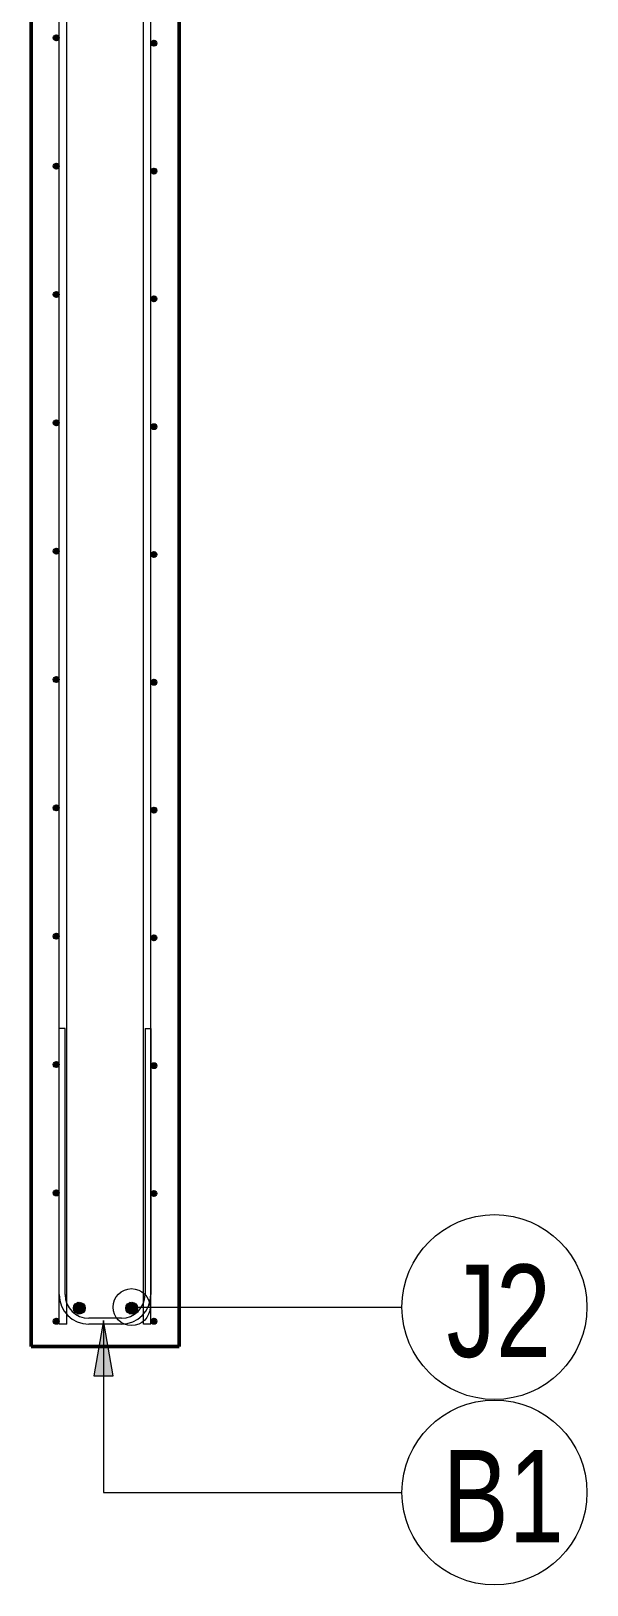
# Model space of a CAD drawing. Header units: millimetres. Extents: x 6744 to 22888, y -3063 to 10037.
# Drawn here: x 17448 to 18199, y -1718 to 384 of the extents above; entities that cross this region are included whole.
import ezdxf

# ---------------------------------------------------------------- set-up
doc = ezdxf.new("R2010")
doc.units = ezdxf.units.MM
for name, color, linetype, lineweight in [('A-WALL', 113, 'Continuous', 25), ('S-RBAR', 171, 'Continuous', 18), ('S-RBAR-IDEN', 171, 'Continuous', 9)]:
    doc.layers.add(name, color=color, linetype=linetype, lineweight=lineweight)
doc.styles.add('Nirmala UI Semilight', font='NirmalaS.ttf', dxfattribs={"width": 0.8, "height": 125})

# ---------------------------------------------------------------- blocks, each defined once
blk = doc.blocks.new('M_Rebar Tag_rfa MARK - DOT 1 MM-794228-Elevation Right 1')
at = {"layer": 'S-RBAR-IDEN'}
blk.add_circle((11360.6, 7263.8), 125, dxfattribs=at)
blk = doc.blocks.new('M_Rebar Tag_rfa Dimension - ARROW-793927-Elevation Right 1')
at = {"layer": 'S-RBAR-IDEN'}
blk.add_circle((13540.2, 7800.7), 125, dxfattribs=at)

msp = doc.modelspace()

# ---------------------------------------------------------------- hatches: boundary and pattern name
at = {"layer": 'S-RBAR'}
h = msp.add_hatch(color=256, dxfattribs=at)
edge = h.paths.add_edge_path()
edge.add_arc((17481.80119, 374.57825), 4, 0, 360)
for points in [[(17481.80119, 370.57825), (17485.80119, 374.57825), (17481.80119, 378.57825), (17477.80119, 374.57825)], [(17613.80119, 363.26923), (17617.80119, 367.26923), (17613.80119, 371.26923), (17609.80119, 367.26923)], [(17481.80119, 197.02043), (17485.80119, 201.02043), (17481.80119, 205.02043), (17477.80119, 201.02043)], [(17613.80119, 190.44231), (17617.80119, 194.44231), (17613.80119, 198.44231), (17609.80119, 194.44231)], [(17481.80119, 23.4626), (17485.80119, 27.4626), (17481.80119, 31.4626), (17477.80119, 27.4626)], [(17613.80119, 17.61538), (17617.80119, 21.61538), (17613.80119, 25.61538), (17609.80119, 21.61538)], [(17481.80119, -150.09522), (17485.80119, -146.09522), (17481.80119, -142.09522), (17477.80119, -146.09522)], [(17613.80119, -155.21154), (17617.80119, -151.21154), (17613.80119, -147.21154), (17609.80119, -151.21154)], [(17481.80119, -323.65305), (17485.80119, -319.65305), (17481.80119, -315.65305), (17477.80119, -319.65305)], [(17613.80119, -328.03846), (17617.80119, -324.03846), (17613.80119, -320.03846), (17609.80119, -324.03846)], [(17481.80119, -497.21087), (17485.80119, -493.21087), (17481.80119, -489.21087), (17477.80119, -493.21087)], [(17613.80119, -500.86538), (17617.80119, -496.86538), (17613.80119, -492.86538), (17609.80119, -496.86538)], [(17481.80119, -670.7687), (17485.80119, -666.7687), (17481.80119, -662.7687), (17477.80119, -666.7687)], [(17613.80119, -673.69231), (17617.80119, -669.69231), (17613.80119, -665.69231), (17609.80119, -669.69231)], [(17481.80119, -844.32652), (17485.80119, -840.32652), (17481.80119, -836.32652), (17477.80119, -840.32652)], [(17613.80119, -846.51923), (17617.80119, -842.51923), (17613.80119, -838.51923), (17609.80119, -842.51923)], [(17481.80119, -1017.88435), (17485.80119, -1013.88435), (17481.80119, -1009.88435), (17477.80119, -1013.88435)], [(17613.80119, -1019.34615), (17617.80119, -1015.34615), (17613.80119, -1011.34615), (17609.80119, -1015.34615)], [(17481.80119, -1191.44217), (17485.80119, -1187.44217), (17481.80119, -1183.44217), (17477.80119, -1187.44217)], [(17613.80119, -1192.17308), (17617.80119, -1188.17308), (17613.80119, -1184.17308), (17609.80119, -1188.17308)], [(17510.54079, -1350.85823), (17519.48506, -1347.95206), (17519.48506, -1338.5475), (17510.54079, -1335.64133), (17505.01292, -1343.24978)], [(17581.35257, -1350.85823), (17590.29684, -1347.95206), (17590.29684, -1338.5475), (17581.35257, -1335.64133), (17575.82471, -1343.24978)], [(17481.80119, -1365), (17485.80119, -1361), (17481.80119, -1357), (17477.80119, -1361)], [(17613.80119, -1365), (17617.80119, -1361), (17613.80119, -1357), (17609.80119, -1361)]]:
    msp.add_hatch(color=256, dxfattribs=at).paths.add_polyline_path(points)
h = msp.add_hatch(color=256, dxfattribs=at)
edge = h.paths.add_edge_path()
edge.add_arc((17613.80119, 367.26923), 4, 0, 360)
h = msp.add_hatch(color=256, dxfattribs=at)
edge = h.paths.add_edge_path()
edge.add_arc((17481.80119, 201.02043), 4, 0, 360)
h = msp.add_hatch(color=256, dxfattribs=at)
edge = h.paths.add_edge_path()
edge.add_arc((17613.80119, 194.44231), 4, 0, 360)
h = msp.add_hatch(color=256, dxfattribs=at)
edge = h.paths.add_edge_path()
edge.add_arc((17481.80119, 27.4626), 4, 0, 360)
h = msp.add_hatch(color=256, dxfattribs=at)
edge = h.paths.add_edge_path()
edge.add_arc((17613.80119, 21.61538), 4, 0, 360)
h = msp.add_hatch(color=256, dxfattribs=at)
edge = h.paths.add_edge_path()
edge.add_arc((17481.80119, -146.09522), 4, 0, 360)
h = msp.add_hatch(color=256, dxfattribs=at)
edge = h.paths.add_edge_path()
edge.add_arc((17613.80119, -151.21154), 4, 0, 360)
h = msp.add_hatch(color=256, dxfattribs=at)
edge = h.paths.add_edge_path()
edge.add_arc((17481.80119, -319.65305), 4, 0, 360)
h = msp.add_hatch(color=256, dxfattribs=at)
edge = h.paths.add_edge_path()
edge.add_arc((17613.80119, -324.03846), 4, 0, 360)
h = msp.add_hatch(color=256, dxfattribs=at)
edge = h.paths.add_edge_path()
edge.add_arc((17481.80119, -493.21087), 4, 0, 360)
h = msp.add_hatch(color=256, dxfattribs=at)
edge = h.paths.add_edge_path()
edge.add_arc((17613.80119, -496.86538), 4, 0, 360)
h = msp.add_hatch(color=256, dxfattribs=at)
edge = h.paths.add_edge_path()
edge.add_arc((17481.80119, -666.7687), 4, 0, 360)
h = msp.add_hatch(color=256, dxfattribs=at)
edge = h.paths.add_edge_path()
edge.add_arc((17613.80119, -669.69231), 4, 0, 360)
h = msp.add_hatch(color=256, dxfattribs=at)
edge = h.paths.add_edge_path()
edge.add_arc((17481.80119, -840.32652), 4, 0, 360)
h = msp.add_hatch(color=256, dxfattribs=at)
edge = h.paths.add_edge_path()
edge.add_arc((17613.80119, -842.51923), 4, 0, 360)
h = msp.add_hatch(color=256, dxfattribs=at)
edge = h.paths.add_edge_path()
edge.add_arc((17481.80119, -1013.88435), 4, 0, 360)
h = msp.add_hatch(color=256, dxfattribs=at)
edge = h.paths.add_edge_path()
edge.add_arc((17613.80119, -1015.34615), 4, 0, 360)
h = msp.add_hatch(color=256, dxfattribs=at)
edge = h.paths.add_edge_path()
edge.add_arc((17481.80119, -1187.44217), 4, 0, 360)
h = msp.add_hatch(color=256, dxfattribs=at)
edge = h.paths.add_edge_path()
edge.add_arc((17613.80119, -1188.17308), 4, 0, 360)
h = msp.add_hatch(color=256, dxfattribs=at)
edge = h.paths.add_edge_path()
edge.add_arc((17513.01292, -1343.24978), 8, 0, 360)
h = msp.add_hatch(color=256, dxfattribs=at)
edge = h.paths.add_edge_path()
edge.add_arc((17583.82471, -1343.24978), 8, 0, 360)
h = msp.add_hatch(color=256, dxfattribs=at)
edge = h.paths.add_edge_path()
edge.add_arc((17481.80119, -1361), 4, 0, 360)
h = msp.add_hatch(color=256, dxfattribs=at)
edge = h.paths.add_edge_path()
edge.add_arc((17613.80119, -1361), 4, 0, 360)
at = {"layer": 'S-RBAR-IDEN'}
msp.add_hatch(color=256, dxfattribs=at).paths.add_polyline_path([(17545.66227, -1359.73118), (17532.43775, -1434.73118), (17558.8868, -1434.73118)])

# ---------------------------------------------------------------- linework, layer by layer
at = {"layer": 'A-WALL', "lineweight": 50}
for p, q in [((17447.80119, 7060), (17447.80119, -1395)), ((17647.80119, -1395), (17647.80119, 3650.05927)), ((17447.80119, -1395), (17647.80119, -1395))]:
    msp.add_line(p, q, dxfattribs=at)
at = {"layer": 'S-RBAR'}
for p, q in [((17485.90195, -1365), (17485.90195, 7670)), ((17495.90195, -1365), (17495.90195, 7670)), ((17599.70043, -1365), (17599.70043, 7630)), ((17609.70043, -1365), (17609.70043, 7630)), ((17481.80119, 378.57825), (17477.80119, 374.57825)), ((17485.80119, 374.57825), (17481.80119, 378.57825)), ((17477.80119, 374.57825), (17481.80119, 370.57825)), ((17481.80119, 370.57825), (17485.80119, 374.57825)), ((17613.80119, 371.26923), (17609.80119, 367.26923)), ((17609.80119, 367.26923), (17613.80119, 363.26923)), ((17617.80119, 367.26923), (17613.80119, 371.26923)), ((17613.80119, 363.26923), (17617.80119, 367.26923)), ((17481.80119, 205.02043), (17477.80119, 201.02043)), ((17477.80119, 201.02043), (17481.80119, 197.02043)), ((17485.80119, 201.02043), (17481.80119, 205.02043)), ((17481.80119, 197.02043), (17485.80119, 201.02043)), ((17613.80119, 198.44231), (17609.80119, 194.44231)), ((17609.80119, 194.44231), (17613.80119, 190.44231)), ((17617.80119, 194.44231), (17613.80119, 198.44231)), ((17613.80119, 190.44231), (17617.80119, 194.44231)), ((17481.80119, 31.4626), (17477.80119, 27.4626)), ((17477.80119, 27.4626), (17481.80119, 23.4626)), ((17485.80119, 27.4626), (17481.80119, 31.4626)), ((17481.80119, 23.4626), (17485.80119, 27.4626)), ((17613.80119, 25.61538), (17609.80119, 21.61538)), ((17609.80119, 21.61538), (17613.80119, 17.61538)), ((17617.80119, 21.61538), (17613.80119, 25.61538)), ((17613.80119, 17.61538), (17617.80119, 21.61538)), ((17481.80119, -142.09522), (17477.80119, -146.09522)), ((17477.80119, -146.09522), (17481.80119, -150.09522)), ((17485.80119, -146.09522), (17481.80119, -142.09522)), ((17481.80119, -150.09522), (17485.80119, -146.09522)), ((17613.80119, -147.21154), (17609.80119, -151.21154)), ((17609.80119, -151.21154), (17613.80119, -155.21154)), ((17617.80119, -151.21154), (17613.80119, -147.21154)), ((17613.80119, -155.21154), (17617.80119, -151.21154)), ((17481.80119, -315.65305), (17477.80119, -319.65305)), ((17477.80119, -319.65305), (17481.80119, -323.65305)), ((17485.80119, -319.65305), (17481.80119, -315.65305)), ((17481.80119, -323.65305), (17485.80119, -319.65305)), ((17613.80119, -320.03846), (17609.80119, -324.03846)), ((17609.80119, -324.03846), (17613.80119, -328.03846)), ((17617.80119, -324.03846), (17613.80119, -320.03846)), ((17613.80119, -328.03846), (17617.80119, -324.03846)), ((17481.80119, -489.21087), (17477.80119, -493.21087)), ((17477.80119, -493.21087), (17481.80119, -497.21087)), ((17485.80119, -493.21087), (17481.80119, -489.21087)), ((17481.80119, -497.21087), (17485.80119, -493.21087)), ((17613.80119, -492.86538), (17609.80119, -496.86538)), ((17609.80119, -496.86538), (17613.80119, -500.86538)), ((17617.80119, -496.86538), (17613.80119, -492.86538)), ((17613.80119, -500.86538), (17617.80119, -496.86538)), ((17481.80119, -662.7687), (17477.80119, -666.7687)), ((17477.80119, -666.7687), (17481.80119, -670.7687)), ((17485.80119, -666.7687), (17481.80119, -662.7687)), ((17481.80119, -670.7687), (17485.80119, -666.7687)), ((17613.80119, -665.69231), (17609.80119, -669.69231)), ((17609.80119, -669.69231), (17613.80119, -673.69231)), ((17617.80119, -669.69231), (17613.80119, -665.69231)), ((17613.80119, -673.69231), (17617.80119, -669.69231)), ((17481.80119, -836.32652), (17477.80119, -840.32652)), ((17477.80119, -840.32652), (17481.80119, -844.32652)), ((17485.80119, -840.32652), (17481.80119, -836.32652)), ((17481.80119, -844.32652), (17485.80119, -840.32652)), ((17613.80119, -838.51923), (17609.80119, -842.51923)), ((17617.80119, -842.51923), (17613.80119, -838.51923)), ((17609.80119, -842.51923), (17613.80119, -846.51923)), ((17613.80119, -846.51923), (17617.80119, -842.51923)), ((17493.80119, -965), (17485.80119, -965)), ((17485.80119, -1325), (17485.80119, -965)), ((17493.80119, -1325), (17493.80119, -965)), ((17601.80119, -965), (17601.80119, -1325)), ((17601.80119, -965), (17609.80119, -965)), ((17609.80119, -965), (17609.80119, -1325)), ((17481.80119, -1009.88435), (17477.80119, -1013.88435)), ((17477.80119, -1013.88435), (17481.80119, -1017.88435)), ((17485.80119, -1013.88435), (17481.80119, -1009.88435)), ((17481.80119, -1017.88435), (17485.80119, -1013.88435)), ((17613.80119, -1011.34615), (17609.80119, -1015.34615)), ((17609.80119, -1015.34615), (17613.80119, -1019.34615)), ((17617.80119, -1015.34615), (17613.80119, -1011.34615)), ((17613.80119, -1019.34615), (17617.80119, -1015.34615)), ((17481.80119, -1183.44217), (17477.80119, -1187.44217)), ((17477.80119, -1187.44217), (17481.80119, -1191.44217)), ((17485.80119, -1187.44217), (17481.80119, -1183.44217)), ((17481.80119, -1191.44217), (17485.80119, -1187.44217)), ((17613.80119, -1184.17308), (17609.80119, -1188.17308)), ((17609.80119, -1188.17308), (17613.80119, -1192.17308)), ((17617.80119, -1188.17308), (17613.80119, -1184.17308)), ((17613.80119, -1192.17308), (17617.80119, -1188.17308)), ((17510.54079, -1335.64133), (17505.01292, -1343.24978)), ((17505.01292, -1343.24978), (17510.54079, -1350.85823)), ((17519.48506, -1338.5475), (17510.54079, -1335.64133)), ((17519.48506, -1347.95206), (17519.48506, -1338.5475)), ((17581.35257, -1335.64133), (17575.82471, -1343.24978)), ((17575.82471, -1343.24978), (17581.35257, -1350.85823)), ((17590.29684, -1338.5475), (17581.35257, -1335.64133)), ((17590.29684, -1347.95206), (17590.29684, -1338.5475)), ((17481.80119, -1357), (17477.80119, -1361)), ((17477.80119, -1361), (17481.80119, -1365)), ((17485.80119, -1361), (17481.80119, -1357)), ((17481.80119, -1365), (17485.80119, -1361)), ((17495.90195, -1365), (17485.90195, -1365)), ((17510.54079, -1350.85823), (17519.48506, -1347.95206)), ((17569.80119, -1357), (17525.80119, -1357)), ((17569.80119, -1365), (17525.80119, -1365)), ((17581.35257, -1350.85823), (17590.29684, -1347.95206)), ((17609.70043, -1365), (17599.70043, -1365)), ((17613.80119, -1357), (17609.80119, -1361)), ((17609.80119, -1361), (17613.80119, -1365)), ((17617.80119, -1361), (17613.80119, -1357)), ((17613.80119, -1365), (17617.80119, -1361))]:
    msp.add_line(p, q, dxfattribs=at)
for centre, radius in [((17481.80119, 374.57825), 4), ((17613.80119, 367.26923), 4), ((17481.80119, 201.02043), 4), ((17613.80119, 194.44231), 4), ((17481.80119, 27.4626), 4), ((17613.80119, 21.61538), 4), ((17481.80119, -146.09522), 4), ((17613.80119, -151.21154), 4), ((17481.80119, -319.65305), 4), ((17613.80119, -324.03846), 4), ((17481.80119, -493.21087), 4), ((17613.80119, -496.86538), 4), ((17481.80119, -666.7687), 4), ((17613.80119, -669.69231), 4), ((17481.80119, -840.32652), 4), ((17613.80119, -842.51923), 4), ((17481.80119, -1013.88435), 4), ((17613.80119, -1015.34615), 4), ((17481.80119, -1187.44217), 4), ((17613.80119, -1188.17308), 4), ((17513.01292, -1343.24978), 8), ((17583.82471, -1343.24978), 8), ((17481.80119, -1361), 4), ((17613.80119, -1361), 4)]:
    msp.add_circle(centre, radius, dxfattribs=at)
for centre, radius, start, end in [((17525.80119, -1325), 40, 180, 270), ((17525.80119, -1325), 32, 180, 270), ((17569.80119, -1325), 32, 270, 0), ((17569.80119, -1325), 40, 270, 0)]:
    msp.add_arc(centre, radius, start, end, dxfattribs=at)
at = {"layer": 'S-RBAR-IDEN'}
for p, q in [((17583.65937, -1341.84773), (17949.16219, -1341.84773)), ((17545.66227, -1359.73118), (17532.43775, -1434.73118)), ((17558.8868, -1434.73118), (17545.66227, -1359.73118)), ((17545.66227, -1359.73118), (17545.66227, -1592.51892)), ((17532.43775, -1434.73118), (17558.8868, -1434.73118)), ((17545.66227, -1592.51892), (17949.16219, -1592.51892))]:
    msp.add_line(p, q, dxfattribs=at)
msp.add_circle((17583.65937, -1341.84773), 25, dxfattribs=at)

# ---------------------------------------------------------------- block references
for name, p in [('M_Rebar Tag_rfa MARK - DOT 1 MM-794228-Elevation Right 1', (6713.58275, -8605.61684)), ('M_Rebar Tag_rfa Dimension - ARROW-793927-Elevation Right 1', (4533.99736, -9393.17911))]:
    msp.add_blockref(name, p, dxfattribs=at)

# ---------------------------------------------------------------- texts
at = {"layer": 'S-RBAR-IDEN', "char_height": 125, "attachment_point": 1, "style": 'Nirmala UI Semilight'}
for s, insert, width in [('J2', (18009.40073, -1284.24535), 147.5105), ('B1', (18004.20073, -1534.91655), 160.3375)]:
    msp.add_mtext(s, dxfattribs=dict(at, insert=insert, width=width))

doc.saveas('drawing.dxf')
